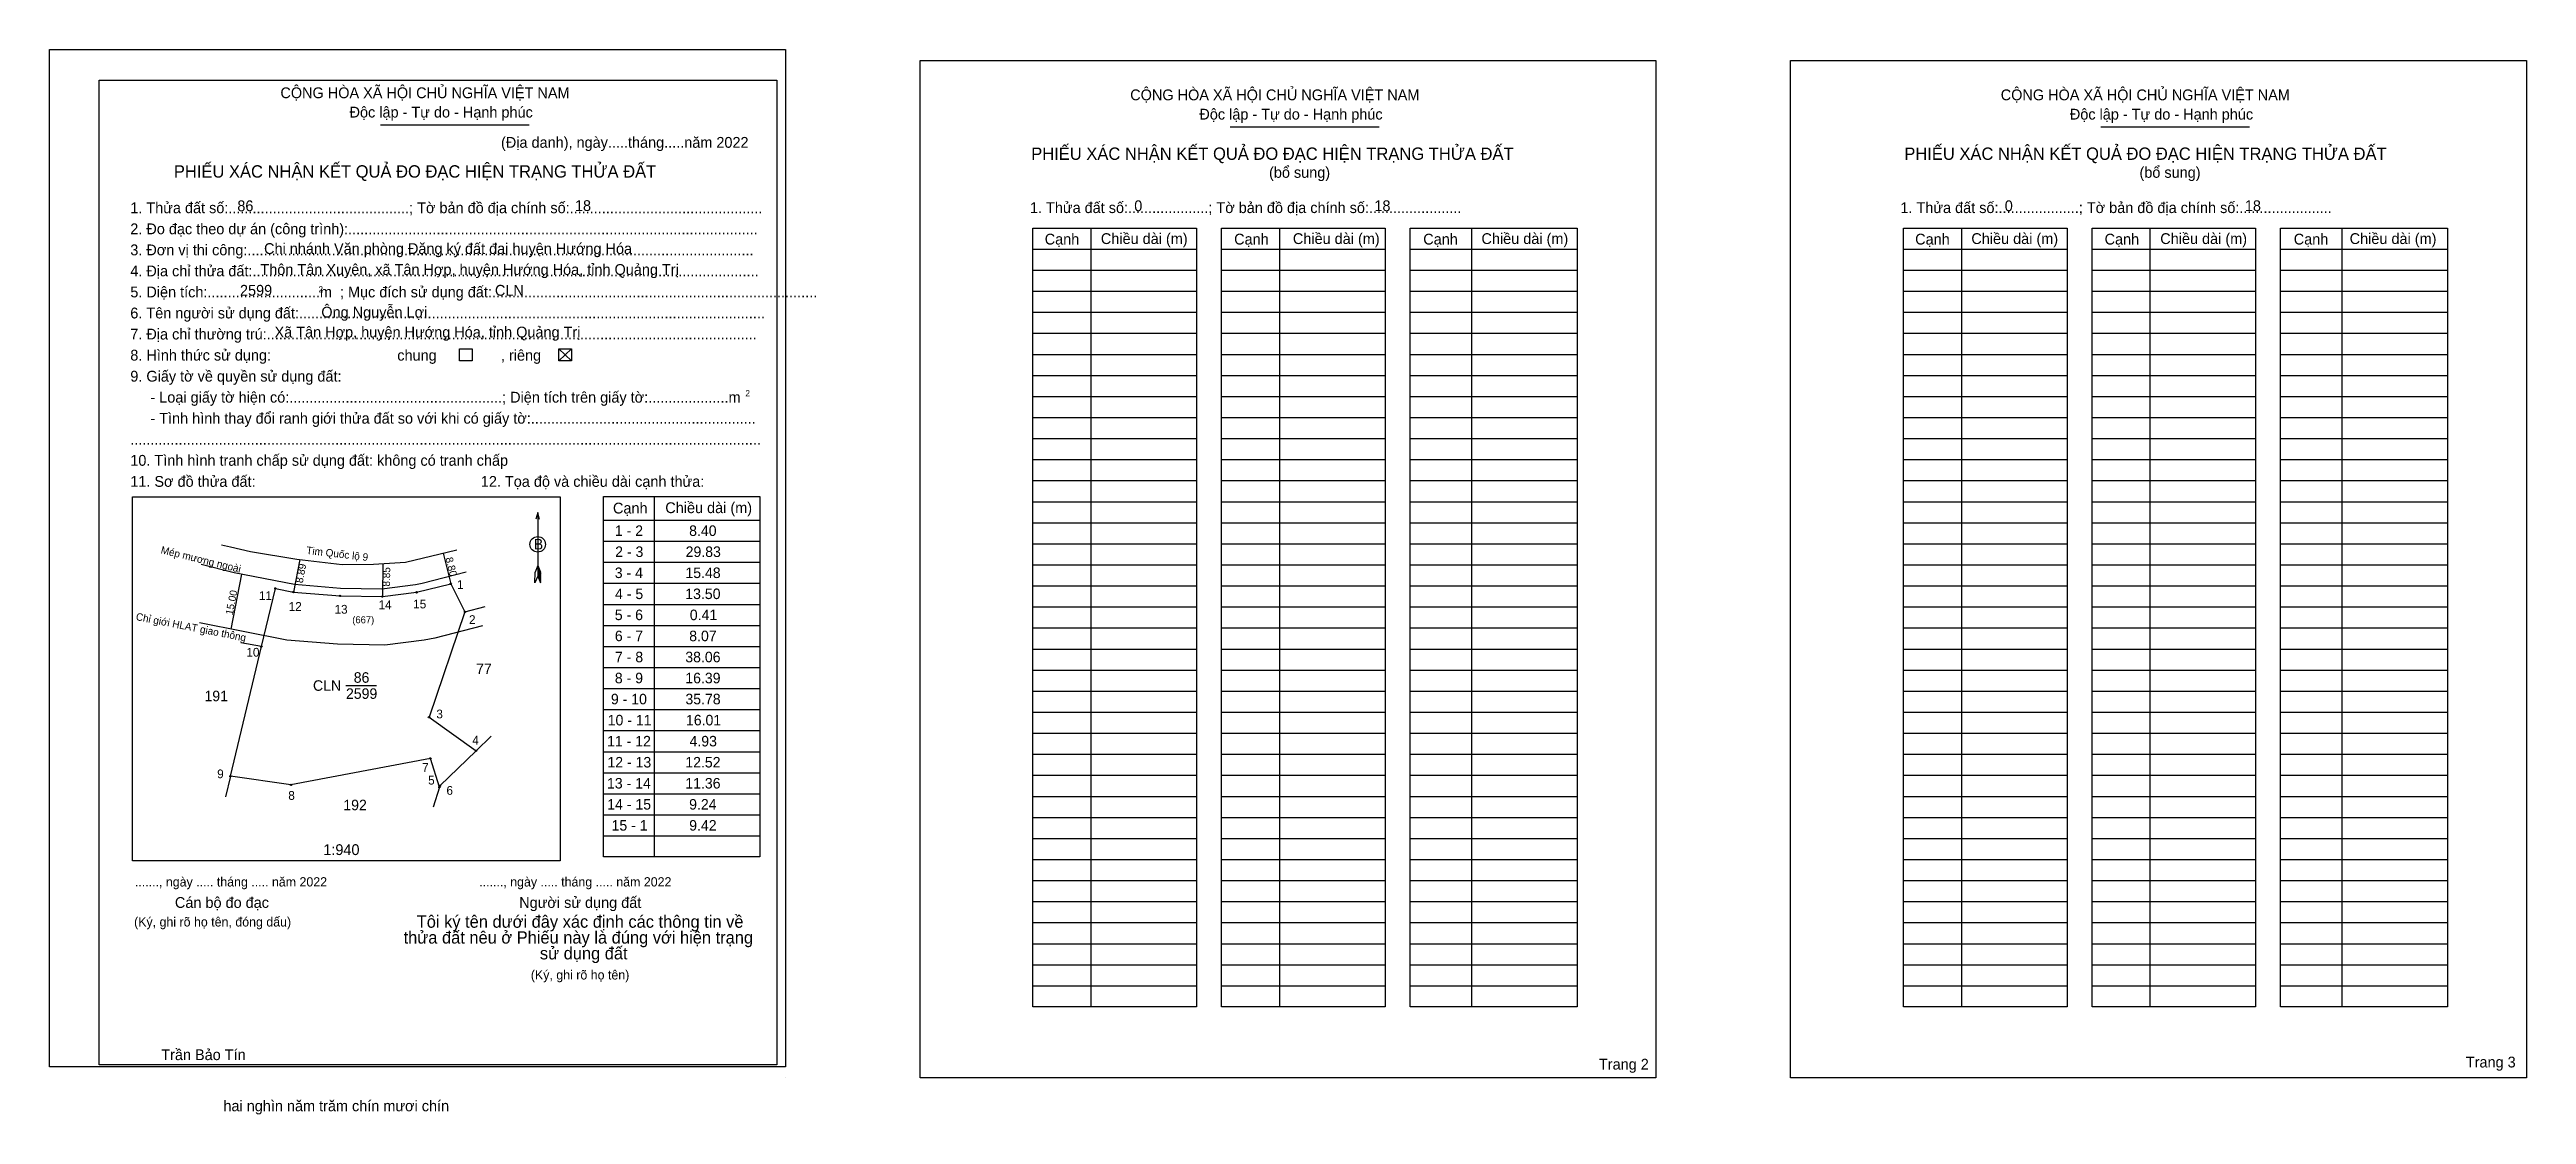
# Model space of a CAD drawing. Extents: x 552580 to 553244, y 1839685 to 1839971.
import ezdxf

# ---------------------------------------------------------------- set-up
doc = ezdxf.new("R2010")
doc.units = 0
for name, color, linetype in [('Level 1', 7, 'Continuous'), ('Level 10', 7, 'Continuous'), ('Level 11', 7, 'Continuous'), ('Level 13', 7, 'Continuous'), ('Level 2', 7, 'Continuous'), ('Level 22', 7, 'Continuous'), ('Level 27', 7, 'Continuous'), ('Level 3', 7, 'Continuous'), ('Level 36', 7, 'Continuous'), ('Level 48', 7, 'Continuous'), ('Level 5', 7, 'Continuous'), ('Level 50', 7, 'Continuous'), ('Level 52', 7, 'Continuous'), ('Level 6', 7, 'Continuous'), ('Level 9', 7, 'Continuous')]:
    doc.layers.add(name, color=color, linetype=linetype)

msp = doc.modelspace()

# ---------------------------------------------------------------- linework, layer by layer
at = {"layer": 'Level 1'}
for p, q in [((552579.93, 1839967.62), (552579.93, 1839967.62)), ((552813.21, 1839967.62), (552813.21, 1839967.62)), ((552668.61, 1839950.32), (552708.5, 1839950.32)), ((552896.36, 1839949.78), (552936.25, 1839949.78)), ((553129.65, 1839949.78), (553169.53, 1839949.78)), ((552859.01, 1839922.66), (552859.01, 1839713.82)), ((552909.54, 1839922.66), (552909.54, 1839713.82)), ((552961.02, 1839922.66), (552961.02, 1839713.82)), ((553092.3, 1839922.66), (553092.3, 1839713.82)), ((553142.83, 1839922.66), (553142.83, 1839713.82)), ((553194.3, 1839922.66), (553194.3, 1839713.82)), ((552843.49, 1839917.01), (552887.33, 1839917.01)), ((552894.02, 1839917.01), (552937.86, 1839917.01)), ((552944.55, 1839917.01), (552989.33, 1839917.01)), ((553076.78, 1839917.01), (553120.62, 1839917.01)), ((553127.31, 1839917.01), (553171.15, 1839917.01)), ((553177.84, 1839917.01), (553222.62, 1839917.01)), ((552843.49, 1839911.37), (552887.33, 1839911.37)), ((552894.02, 1839911.37), (552937.86, 1839911.37)), ((552944.55, 1839911.37), (552989.33, 1839911.37)), ((553076.78, 1839911.37), (553120.62, 1839911.37)), ((553127.31, 1839911.37), (553171.15, 1839911.37)), ((553177.84, 1839911.37), (553222.62, 1839911.37)), ((552843.49, 1839905.73), (552887.33, 1839905.73)), ((552894.02, 1839905.73), (552937.86, 1839905.73)), ((552944.55, 1839905.73), (552989.33, 1839905.73)), ((553076.78, 1839905.73), (553120.62, 1839905.73)), ((553127.31, 1839905.73), (553171.15, 1839905.73)), ((553177.84, 1839905.73), (553222.62, 1839905.73)), ((552843.49, 1839900.08), (552887.33, 1839900.08)), ((552843.49, 1839894.44), (552887.33, 1839894.44)), ((552894.02, 1839900.08), (552937.86, 1839900.08)), ((552894.02, 1839894.44), (552937.86, 1839894.44)), ((552944.55, 1839900.08), (552989.33, 1839900.08)), ((552944.55, 1839894.44), (552989.33, 1839894.44)), ((553076.78, 1839900.08), (553120.62, 1839900.08)), ((553076.78, 1839894.44), (553120.62, 1839894.44)), ((553127.31, 1839900.08), (553171.15, 1839900.08)), ((553127.31, 1839894.44), (553171.15, 1839894.44)), ((553177.84, 1839900.08), (553222.62, 1839900.08)), ((553177.84, 1839894.44), (553222.62, 1839894.44)), ((552716.41, 1839890.26), (552719.8, 1839887.1)), ((552716.41, 1839887.1), (552719.8, 1839890.26)), ((552843.49, 1839888.79), (552887.33, 1839888.79)), ((552894.02, 1839888.79), (552937.86, 1839888.79)), ((552944.55, 1839888.79), (552989.33, 1839888.79)), ((553076.78, 1839888.79), (553120.62, 1839888.79)), ((553127.31, 1839888.79), (553171.15, 1839888.79)), ((553177.84, 1839888.79), (553222.62, 1839888.79)), ((552843.49, 1839883.15), (552887.33, 1839883.15)), ((552894.02, 1839883.15), (552937.86, 1839883.15)), ((552944.55, 1839883.15), (552989.33, 1839883.15)), ((553076.78, 1839883.15), (553120.62, 1839883.15)), ((553127.31, 1839883.15), (553171.15, 1839883.15)), ((553177.84, 1839883.15), (553222.62, 1839883.15)), ((552843.49, 1839877.5), (552887.33, 1839877.5)), ((552894.02, 1839877.5), (552937.86, 1839877.5)), ((552944.55, 1839877.5), (552989.33, 1839877.5)), ((553076.78, 1839877.5), (553120.62, 1839877.5)), ((553127.31, 1839877.5), (553171.15, 1839877.5)), ((553177.84, 1839877.5), (553222.62, 1839877.5)), ((552843.49, 1839871.86), (552887.33, 1839871.86)), ((552894.02, 1839871.86), (552937.86, 1839871.86)), ((552944.55, 1839871.86), (552989.33, 1839871.86)), ((553076.78, 1839871.86), (553120.62, 1839871.86)), ((553127.31, 1839871.86), (553171.15, 1839871.86)), ((553177.84, 1839871.86), (553222.62, 1839871.86)), ((552843.49, 1839866.22), (552887.33, 1839866.22)), ((552894.02, 1839866.22), (552937.86, 1839866.22)), ((552944.55, 1839866.22), (552989.33, 1839866.22)), ((553076.78, 1839866.22), (553120.62, 1839866.22)), ((553127.31, 1839866.22), (553171.15, 1839866.22)), ((553177.84, 1839866.22), (553222.62, 1839866.22)), ((552843.49, 1839860.57), (552887.33, 1839860.57)), ((552843.49, 1839854.93), (552887.33, 1839854.93)), ((552894.02, 1839860.57), (552937.86, 1839860.57)), ((552894.02, 1839854.93), (552937.86, 1839854.93)), ((552944.55, 1839860.57), (552989.33, 1839860.57)), ((552944.55, 1839854.93), (552989.33, 1839854.93)), ((553076.78, 1839860.57), (553120.62, 1839860.57)), ((553076.78, 1839854.93), (553120.62, 1839854.93)), ((553127.31, 1839860.57), (553171.15, 1839860.57)), ((553127.31, 1839854.93), (553171.15, 1839854.93)), ((553177.84, 1839860.57), (553222.62, 1839860.57)), ((553177.84, 1839854.93), (553222.62, 1839854.93)), ((552602.14, 1839850.61), (552602.14, 1839850.61)), ((552741.93, 1839850.64), (552741.93, 1839754.02)), ((552843.49, 1839849.28), (552887.33, 1839849.28)), ((552894.02, 1839849.28), (552937.86, 1839849.28)), ((552944.55, 1839849.28), (552989.33, 1839849.28)), ((553076.78, 1839849.28), (553120.62, 1839849.28)), ((553127.31, 1839849.28), (553171.15, 1839849.28)), ((553177.84, 1839849.28), (553222.62, 1839849.28)), ((552710.75, 1839846.39), (552710.75, 1839829.31)), ((552728.39, 1839844.33), (552770.25, 1839844.33)), ((552843.49, 1839843.64), (552887.33, 1839843.64)), ((552894.02, 1839843.64), (552937.86, 1839843.64)), ((552944.55, 1839843.64), (552989.33, 1839843.64)), ((553076.78, 1839843.64), (553120.62, 1839843.64)), ((553127.31, 1839843.64), (553171.15, 1839843.64)), ((553177.84, 1839843.64), (553222.62, 1839843.64)), ((552728.39, 1839838.69), (552770.25, 1839838.69)), ((552843.49, 1839837.99), (552887.33, 1839837.99)), ((552894.02, 1839837.99), (552937.86, 1839837.99)), ((552944.55, 1839837.99), (552989.33, 1839837.99)), ((553076.78, 1839837.99), (553120.62, 1839837.99)), ((553127.31, 1839837.99), (553171.15, 1839837.99)), ((553177.84, 1839837.99), (553222.62, 1839837.99)), ((552710, 1839827.57), (552710.03, 1839830.4)), ((552710.75, 1839829.31), (552710, 1839827.57)), ((552710.75, 1839832.14), (552710.03, 1839830.4)), ((552710.75, 1839832.14), (552711.47, 1839830.4)), ((552710.75, 1839831.89), (552711.47, 1839830.14)), ((552710.75, 1839831.65), (552711.47, 1839829.9)), ((552710.75, 1839831.4), (552711.48, 1839829.64)), ((552710.75, 1839831.15), (552711.48, 1839829.39)), ((552710.75, 1839830.9), (552711.48, 1839829.13)), ((552710.75, 1839830.66), (552711.48, 1839828.88)), ((552710.75, 1839830.41), (552711.49, 1839828.63)), ((552710.75, 1839830.17), (552711.49, 1839828.37)), ((552710.75, 1839829.92), (552711.49, 1839828.12)), ((552710.75, 1839829.68), (552711.5, 1839827.87)), ((552710.75, 1839829.31), (552711.5, 1839827.57)), ((552711.5, 1839827.57), (552711.47, 1839830.4)), ((552728.39, 1839833.04), (552770.25, 1839833.04)), ((552843.49, 1839832.35), (552887.33, 1839832.35)), ((552894.02, 1839832.35), (552937.86, 1839832.35)), ((552944.55, 1839832.35), (552989.33, 1839832.35)), ((553076.78, 1839832.35), (553120.62, 1839832.35)), ((553127.31, 1839832.35), (553171.15, 1839832.35)), ((553177.84, 1839832.35), (553222.62, 1839832.35)), ((552728.39, 1839827.4), (552770.25, 1839827.4)), ((552728.39, 1839821.76), (552770.25, 1839821.76)), ((552843.49, 1839826.71), (552887.33, 1839826.71)), ((552843.49, 1839821.06), (552887.33, 1839821.06)), ((552894.02, 1839826.71), (552937.86, 1839826.71)), ((552894.02, 1839821.06), (552937.86, 1839821.06)), ((552944.55, 1839826.71), (552989.33, 1839826.71)), ((552944.55, 1839821.06), (552989.33, 1839821.06)), ((553076.78, 1839826.71), (553120.62, 1839826.71)), ((553076.78, 1839821.06), (553120.62, 1839821.06)), ((553127.31, 1839826.71), (553171.15, 1839826.71)), ((553127.31, 1839821.06), (553171.15, 1839821.06)), ((553177.84, 1839826.71), (553222.62, 1839826.71)), ((553177.84, 1839821.06), (553222.62, 1839821.06)), ((552728.39, 1839816.11), (552770.25, 1839816.11)), ((552843.49, 1839815.42), (552887.33, 1839815.42)), ((552894.02, 1839815.42), (552937.86, 1839815.42)), ((552944.55, 1839815.42), (552989.33, 1839815.42)), ((553076.78, 1839815.42), (553120.62, 1839815.42)), ((553127.31, 1839815.42), (553171.15, 1839815.42)), ((553177.84, 1839815.42), (553222.62, 1839815.42)), ((552728.39, 1839810.47), (552770.25, 1839810.47)), ((552843.49, 1839809.77), (552887.33, 1839809.77)), ((552894.02, 1839809.77), (552937.86, 1839809.77)), ((552944.55, 1839809.77), (552989.33, 1839809.77)), ((553076.78, 1839809.77), (553120.62, 1839809.77)), ((553127.31, 1839809.77), (553171.15, 1839809.77)), ((553177.84, 1839809.77), (553222.62, 1839809.77)), ((552728.39, 1839804.82), (552770.25, 1839804.82)), ((552843.49, 1839804.13), (552887.33, 1839804.13)), ((552894.02, 1839804.13), (552937.86, 1839804.13)), ((552944.55, 1839804.13), (552989.33, 1839804.13)), ((553076.78, 1839804.13), (553120.62, 1839804.13)), ((553127.31, 1839804.13), (553171.15, 1839804.13)), ((553177.84, 1839804.13), (553222.62, 1839804.13)), ((552728.39, 1839799.18), (552770.25, 1839799.18)), ((552843.49, 1839798.48), (552887.33, 1839798.48)), ((552894.02, 1839798.48), (552937.86, 1839798.48)), ((552944.55, 1839798.48), (552989.33, 1839798.48)), ((553076.78, 1839798.48), (553120.62, 1839798.48)), ((553127.31, 1839798.48), (553171.15, 1839798.48)), ((553177.84, 1839798.48), (553222.62, 1839798.48)), ((552728.39, 1839793.53), (552770.25, 1839793.53)), ((552728.39, 1839787.89), (552770.25, 1839787.89)), ((552843.49, 1839792.84), (552887.33, 1839792.84)), ((552894.02, 1839792.84), (552937.86, 1839792.84)), ((552944.55, 1839792.84), (552989.33, 1839792.84)), ((553076.78, 1839792.84), (553120.62, 1839792.84)), ((553127.31, 1839792.84), (553171.15, 1839792.84)), ((553177.84, 1839792.84), (553222.62, 1839792.84)), ((552728.39, 1839782.25), (552770.25, 1839782.25)), ((552843.49, 1839787.2), (552887.33, 1839787.2)), ((552843.49, 1839781.55), (552887.33, 1839781.55)), ((552894.02, 1839787.2), (552937.86, 1839787.2)), ((552894.02, 1839781.55), (552937.86, 1839781.55)), ((552944.55, 1839787.2), (552989.33, 1839787.2)), ((552944.55, 1839781.55), (552989.33, 1839781.55)), ((553076.78, 1839787.2), (553120.62, 1839787.2)), ((553076.78, 1839781.55), (553120.62, 1839781.55)), ((553127.31, 1839787.2), (553171.15, 1839787.2)), ((553127.31, 1839781.55), (553171.15, 1839781.55)), ((553177.84, 1839787.2), (553222.62, 1839787.2)), ((553177.84, 1839781.55), (553222.62, 1839781.55)), ((552728.39, 1839776.6), (552770.25, 1839776.6)), ((552843.49, 1839775.91), (552887.33, 1839775.91)), ((552894.02, 1839775.91), (552937.86, 1839775.91)), ((552944.55, 1839775.91), (552989.33, 1839775.91)), ((553076.78, 1839775.91), (553120.62, 1839775.91)), ((553127.31, 1839775.91), (553171.15, 1839775.91)), ((553177.84, 1839775.91), (553222.62, 1839775.91)), ((552728.39, 1839770.96), (552770.25, 1839770.96)), ((552843.49, 1839770.26), (552887.33, 1839770.26)), ((552894.02, 1839770.26), (552937.86, 1839770.26)), ((552944.55, 1839770.26), (552989.33, 1839770.26)), ((553076.78, 1839770.26), (553120.62, 1839770.26)), ((553127.31, 1839770.26), (553171.15, 1839770.26)), ((553177.84, 1839770.26), (553222.62, 1839770.26)), ((552728.39, 1839765.31), (552770.25, 1839765.31)), ((552843.49, 1839764.62), (552887.33, 1839764.62)), ((552894.02, 1839764.62), (552937.86, 1839764.62)), ((552944.55, 1839764.62), (552989.33, 1839764.62)), ((553076.78, 1839764.62), (553120.62, 1839764.62)), ((553127.31, 1839764.62), (553171.15, 1839764.62)), ((553177.84, 1839764.62), (553222.62, 1839764.62)), ((552728.39, 1839759.67), (552770.25, 1839759.67)), ((552843.49, 1839758.97), (552887.33, 1839758.97)), ((552894.02, 1839758.97), (552937.86, 1839758.97)), ((552944.55, 1839758.97), (552989.33, 1839758.97)), ((553076.78, 1839758.97), (553120.62, 1839758.97)), ((553127.31, 1839758.97), (553171.15, 1839758.97)), ((553177.84, 1839758.97), (553222.62, 1839758.97)), ((552716.78, 1839752.94), (552716.78, 1839752.94)), ((552843.49, 1839753.33), (552887.33, 1839753.33)), ((552894.02, 1839753.33), (552937.86, 1839753.33)), ((552944.55, 1839753.33), (552989.33, 1839753.33)), ((553076.78, 1839753.33), (553120.62, 1839753.33)), ((553127.31, 1839753.33), (553171.15, 1839753.33)), ((553177.84, 1839753.33), (553222.62, 1839753.33)), ((552843.49, 1839747.69), (552887.33, 1839747.69)), ((552843.49, 1839742.04), (552887.33, 1839742.04)), ((552894.02, 1839747.69), (552937.86, 1839747.69)), ((552894.02, 1839742.04), (552937.86, 1839742.04)), ((552944.55, 1839747.69), (552989.33, 1839747.69)), ((552944.55, 1839742.04), (552989.33, 1839742.04)), ((553076.78, 1839747.69), (553120.62, 1839747.69)), ((553076.78, 1839742.04), (553120.62, 1839742.04)), ((553127.31, 1839747.69), (553171.15, 1839747.69)), ((553127.31, 1839742.04), (553171.15, 1839742.04)), ((553177.84, 1839747.69), (553222.62, 1839747.69)), ((553177.84, 1839742.04), (553222.62, 1839742.04)), ((552843.49, 1839736.4), (552887.33, 1839736.4)), ((552894.02, 1839736.4), (552937.86, 1839736.4)), ((552944.55, 1839736.4), (552989.33, 1839736.4)), ((553076.78, 1839736.4), (553120.62, 1839736.4)), ((553127.31, 1839736.4), (553171.15, 1839736.4)), ((553177.84, 1839736.4), (553222.62, 1839736.4)), ((552843.49, 1839730.75), (552887.33, 1839730.75)), ((552894.02, 1839730.75), (552937.86, 1839730.75)), ((552944.55, 1839730.75), (552989.33, 1839730.75)), ((553076.78, 1839730.75), (553120.62, 1839730.75)), ((553127.31, 1839730.75), (553171.15, 1839730.75)), ((553177.84, 1839730.75), (553222.62, 1839730.75)), ((552843.49, 1839725.11), (552887.33, 1839725.11)), ((552894.02, 1839725.11), (552937.86, 1839725.11)), ((552944.55, 1839725.11), (552989.33, 1839725.11)), ((553076.78, 1839725.11), (553120.62, 1839725.11)), ((553127.31, 1839725.11), (553171.15, 1839725.11)), ((553177.84, 1839725.11), (553222.62, 1839725.11)), ((552843.49, 1839719.46), (552887.33, 1839719.46)), ((552894.02, 1839719.46), (552937.86, 1839719.46)), ((552944.55, 1839719.46), (552989.33, 1839719.46)), ((553076.78, 1839719.46), (553120.62, 1839719.46)), ((553127.31, 1839719.46), (553171.15, 1839719.46)), ((553177.84, 1839719.46), (553222.62, 1839719.46)), ((552777.17, 1839694.82), (552777.17, 1839694.82)), ((553010.45, 1839694.82), (553010.45, 1839694.82))]:
    msp.add_line(p, q, dxfattribs=at)
for points in [[(552843.49, 1839922.66), (552887.33, 1839922.66), (552887.33, 1839713.82), (552843.49, 1839713.82)], [(552894.02, 1839922.66), (552937.86, 1839922.66), (552937.86, 1839713.82), (552894.02, 1839713.82)], [(552944.55, 1839922.66), (552989.33, 1839922.66), (552989.33, 1839713.82), (552944.55, 1839713.82)], [(553076.78, 1839922.66), (553120.62, 1839922.66), (553120.62, 1839713.82), (553076.78, 1839713.82)], [(553127.31, 1839922.66), (553171.15, 1839922.66), (553171.15, 1839713.82), (553127.31, 1839713.82)], [(553177.84, 1839922.66), (553222.62, 1839922.66), (553222.62, 1839713.82), (553177.84, 1839713.82)], [(552602.14, 1839850.61), (552716.78, 1839850.61), (552716.78, 1839752.94), (552602.14, 1839752.94)], [(552728.39, 1839850.64), (552770.25, 1839850.64), (552770.25, 1839754.02), (552728.39, 1839754.02)]]:
    msp.add_lwpolyline(points, close=True, dxfattribs=at)
msp.add_lwpolyline([(552711.24, 1839844.57), (552710.75, 1839846.39), (552710.26, 1839844.57)], dxfattribs=at)
msp.add_circle((552710.75, 1839837.85), 2.08, dxfattribs=at)
at = {"layer": 'Level 10'}
for p, q in [((552636.72, 1839810.44), (552640.45, 1839826.01)), ((552640.45, 1839826.01), (552645.29, 1839825.05)), ((552645.29, 1839825.05), (552657.77, 1839824.03)), ((552657.77, 1839824.03), (552669.12, 1839823.86)), ((552669.12, 1839823.86), (552678.29, 1839824.98)), ((552678.29, 1839824.98), (552687.43, 1839827.23)), ((552687.43, 1839827.23), (552691.23, 1839819.74)), ((552691.23, 1839819.74), (552681.63, 1839791.49)), ((552628.39, 1839775.65), (552636.72, 1839810.44)), ((552681.63, 1839791.49), (552694.24, 1839782.51)), ((552694.24, 1839782.51), (552684.54, 1839773.12)), ((552644.61, 1839773.33), (552628.39, 1839775.65)), ((552682.01, 1839780.43), (552644.61, 1839773.33)), ((552684.41, 1839772.72), (552682.01, 1839780.43)), ((552684.54, 1839773.12), (552684.41, 1839772.72))]:
    msp.add_line(p, q, dxfattribs=at)
at = {"layer": 'Level 11'}
for centre in [(552640.45, 1839826.01), (552645.29, 1839825.05), (552657.77, 1839824.03), (552669.12, 1839823.86), (552678.29, 1839824.98), (552687.43, 1839827.23), (552687.43, 1839827.23), (552691.23, 1839819.74), (552636.72, 1839810.44), (552681.63, 1839791.49), (552694.24, 1839782.51), (552628.39, 1839775.65), (552682.01, 1839780.43), (552644.61, 1839773.33), (552684.41, 1839772.72), (552684.54, 1839773.12)]:
    msp.add_circle(centre, 0.188, dxfattribs=at)
at = {"layer": 'Level 2'}
for points in [[(552579.93, 1839970.54), (552777.16, 1839970.54), (552777.16, 1839697.73), (552579.93, 1839697.73)], [(552813.21, 1839967.62), (553010.45, 1839967.62), (553010.45, 1839694.82), (552813.21, 1839694.82)], [(553046.5, 1839967.62), (553243.74, 1839967.62), (553243.74, 1839694.82), (553046.5, 1839694.82)]]:
    msp.add_lwpolyline(points, close=True, dxfattribs=at)
at = {"layer": 'Level 22'}
for p, q in [((552613.19, 1839834.23), (552613.19, 1839834.23)), ((552629.44, 1839830.23), (552620.53, 1839832.42)), ((552645.56, 1839827.04), (552629.44, 1839830.23)), ((552691.54, 1839830.35), (552679.78, 1839827.32)), ((552657.86, 1839826.03), (552645.56, 1839827.04)), ((552669.02, 1839825.86), (552657.86, 1839826.03)), ((552677.97, 1839826.95), (552669.02, 1839825.86)), ((552679.78, 1839827.32), (552677.97, 1839826.95))]:
    msp.add_line(p, q, dxfattribs=at)
at = {"layer": 'Level 27'}
for p, q in [((552691.23, 1839819.74), (552696.7, 1839821.14)), ((552636.72, 1839810.44), (552631.17, 1839811.46)), ((552694.24, 1839782.51), (552698.29, 1839786.44)), ((552628.39, 1839775.65), (552627.08, 1839770.16)), ((552684.41, 1839772.72), (552682.7, 1839767.35))]:
    msp.add_line(p, q, dxfattribs=at)
at = {"layer": 'Level 3'}
msp.add_lwpolyline([(552593.26, 1839962.36), (552774.82, 1839962.36), (552774.82, 1839698.24), (552593.26, 1839698.24)], close=True, dxfattribs=at)
at = {"layer": 'Level 36'}
msp.add_lwpolyline([(552626.04, 1839837.76), (552628.43, 1839837.2), (552633.81, 1839835.92), (552646.24, 1839833.86), (552658.35, 1839832.44), (552666.77, 1839832.54), (552675.33, 1839833.1), (552689.08, 1839836.36)], dxfattribs=at)
at = {"layer": 'Level 5'}
for p, q in [((552685.4, 1839835.49), (552687.43, 1839827.23)), ((552631.4, 1839829.84), (552628.49, 1839815.12)), ((552647.01, 1839833.77), (552645.29, 1839825.05)), ((552669.26, 1839832.7), (552669.12, 1839823.86))]:
    msp.add_line(p, q, dxfattribs=at)
at = {"layer": 'Level 50'}
for points in [[(552689.76, 1839890.26), (552693.15, 1839890.26), (552693.15, 1839887.1), (552689.76, 1839887.1)], [(552716.41, 1839890.26), (552719.8, 1839890.26), (552719.8, 1839887.1), (552716.41, 1839887.1)]]:
    msp.add_lwpolyline(points, close=True, dxfattribs=at)
msp.add_lwpolyline([(552695.99, 1839816.01), (552683.14, 1839812.7), (552680.37, 1839812.14), (552669.82, 1839810.84), (552657.14, 1839811.04), (552643.49, 1839812.16), (552620.1, 1839816.78)], dxfattribs=at)
at = {"layer": 'Level 9'}
msp.add_line((552659.37, 1839799.98), (552667.54, 1839799.98), dxfattribs=at)

# ---------------------------------------------------------------- texts
at = {"layer": 'Level 1'}
for s, height, p in [('CỘNG HÒA XÃ HỘI CHỦ NGHĨA VIỆT NAM', 2.8972, (552641.8, 1839957.48)), ('CỘNG HÒA XÃ HỘI CHỦ NGHĨA VIỆT NAM', 2.8972, (552869.55, 1839956.93)), ('CỘNG HÒA XÃ HỘI CHỦ NGHĨA VIỆT NAM', 2.8972, (553102.84, 1839956.93)), ('Độc lập - Tự do - Hạnh phúc', 2.8972, (552660.33, 1839952.3)), ('Độc lập - Tự do - Hạnh phúc', 2.8972, (552888.08, 1839951.75)), ('Độc lập - Tự do - Hạnh phúc', 2.8972, (553121.37, 1839951.75)), ('(Địa danh), ngày.....tháng.....năm 2022', 2.8972, (552700.92, 1839944.19)), ('PHIẾU XÁC NHẬN KẾT QUẢ ĐO ĐẠC HIỆN TRẠNG THỬA ĐẤT', 3.3115, (552613.25, 1839936.19)), ('PHIẾU XÁC NHẬN KẾT QUẢ ĐO ĐẠC HIỆN TRẠNG THỬA ĐẤT', 3.3115, (552843.02, 1839940.95)), ('PHIẾU XÁC NHẬN KẾT QUẢ ĐO ĐẠC HIỆN TRẠNG THỬA ĐẤT', 3.3115, (553077, 1839940.95)), ('(bổ sung)', 2.897, (552906.75, 1839936.14)), ('(bổ sung)', 2.897, (553140.03, 1839936.14)), ('1. Thửa đất số:.............................................; Tờ bản đồ địa chính số:................................................', 2.89723, (552601.57, 1839926.65)), ('1. Thửa đất số:....................; Tờ bản đồ địa chính số:.......................', 2.8972, (552842.68, 1839926.68)), ('1. Thửa đất số:....................; Tờ bản đồ địa chính số:.......................', 2.8972, (553075.96, 1839926.68)), ('2. Đo đạc theo dự án (công trình):......................................................................................................', 2.89723, (552601.57, 1839921)), ('Cạnh', 2.897, (552846.63, 1839918.24)), ('Chiều dài (m)', 2.8972, (552861.68, 1839918.38)), ('Cạnh', 2.897, (552897.4, 1839918.24)), ('Chiều dài (m)', 2.8972, (552913.14, 1839918.38)), ('Cạnh', 2.897, (552948.08, 1839918.24)), ('Chiều dài (m)', 2.8972, (552963.68, 1839918.38)), ('Cạnh', 2.897, (553079.91, 1839918.24)), ('Chiều dài (m)', 2.8972, (553094.97, 1839918.38)), ('Cạnh', 2.897, (553130.68, 1839918.24)), ('Chiều dài (m)', 2.8972, (553145.6, 1839918.38)), ('Cạnh', 2.897, (553181.37, 1839918.24)), ('Chiều dài (m)', 2.8972, (553196.36, 1839918.38)), ('3. Đơn vị thi công:..............................................................................................................................', 2.89723, (552601.57, 1839915.36)), ('Chi nhánh Văn phòng Đăng ký đất đai huyện Hướng Hóa', 2.8972, (552637.42, 1839915.71)), ('4. Địa chỉ thửa đất:..............................................................................................................................', 2.89723, (552601.57, 1839909.71)), ('5. Diện tích:............................m  ; Mục đích sử dụng đất:.................................................................................', 2.89723, (552601.57, 1839904.07)), ('6. Tên người sử dụng đất:....................................................................................................................', 2.89723, (552601.57, 1839898.43)), ('2', 1.66, (552651.99, 1839905.39)), ('7. Địa chỉ thường trú:..........................................................................................................................', 2.89723, (552601.57, 1839892.78)), ('chung                , riêng', 2.8972, (552673.12, 1839887.11)), ('9. Giấy tờ về quyền sử dụng đất:', 2.8972, (552601.57, 1839881.49)), ('     - Loại giấy tờ hiện có:.....................................................; Diện tích trên giấy tờ:....................m', 2.89723, (552601.57, 1839875.85)), ('2', 1.66, (552766.41, 1839877.54)), ('     - Tình hình thay đổi ranh giới thửa đất so với khi có giấy tờ:........................................................', 2.89723, (552601.57, 1839870.2)), ('10. Tình hình tranh chấp sử dụng đất: không có tranh chấp', 2.8972, (552601.57, 1839858.92)), ('.............................................................................................................................................................', 2.89723, (552601.57, 1839864.56)), ('11. Sơ đồ thửa đất:', 2.8972, (552601.57, 1839853.27)), ('12. Tọa độ và chiều dài cạnh thửa:', 2.8972, (552695.51, 1839853.27)), ('Cạnh', 2.897, (552730.93, 1839846.12)), ('Chiều dài (m)', 2.8972, (552744.95, 1839846.22)), ('B', 2.82, (552709.71, 1839836.48)), ('......., ngày ..... tháng ..... năm 2022', 2.4835, (552602.8, 1839746.1)), ('......., ngày ..... tháng ..... năm 2022', 2.4835, (552695.08, 1839746.1)), ('Cán bộ đo đạc', 2.8972, (552613.53, 1839740.36)), ('Người sử dụng đất', 2.8972, (552705.8, 1839740.36)), ('(Ký, ghi rõ họ tên, đóng dấu)', 2.4835, (552602.58, 1839735.37)), ('Tôi ký tên dưới đây xác định các thông tin về', 3.2923, (552678.33, 1839735.04)), ('thửa đất nêu ở Phiếu này là đúng với hiện trạng', 3.2923, (552674.81, 1839730.79)), ('sử dụng đất', 3.2923, (552711.34, 1839726.55)), ('(Ký, ghi rõ họ tên)', 2.4835, (552708.91, 1839721.16)), ('Trần Bảo Tín', 2.8972, (552609.87, 1839699.54)), ('Trang 2', 2.897, (552995.17, 1839697)), ('Trang 3', 2.897, (553227.49, 1839697.57))]:
    msp.add_text(s, height=height, dxfattribs=at).set_placement(p)
at = {"layer": 'Level 13'}
for s, height, p in [('(667)', 1.881, (552661.06, 1839816.68)), ('CLN', 2.822, (552650.53, 1839798.57)), ('86', 2.822, (552661.45, 1839800.73)), ('2599', 2.822, (552659.37, 1839796.41))]:
    msp.add_text(s, height=height, dxfattribs=at).set_placement(p)
at = {"layer": 'Level 36'}
for s, p in [('77', (552694.24, 1839803.04)), ('191', (552621.45, 1839795.77)), ('192', (552658.66, 1839766.54))]:
    msp.add_text(s, height=2.822, dxfattribs=at).set_placement(p)
at = {"layer": 'Level 48'}
msp.add_text('8. Hình thức sử dụng:', height=2.8973, dxfattribs=at).set_placement((552601.57, 1839887.14))
at = {"layer": 'Level 5'}
for s, rotation, p in [('Mép mương ngoài', 346.16366, (552609.6, 1839835.48)), ('Tim Quốc lộ 9', 353.32799, (552648.66, 1839835.31)), ('8.80', 283.82801, (552686, 1839834.13)), ('8.89', 78.80742, (552647.77, 1839827.33)), ('8.85', 89.11054, (552671.16, 1839826.51)), ('15.00', 78.8074, (552629.01, 1839818.78)), ('Chỉ giới HLAT giao thông', 348.91396, (552602.94, 1839817.56))]:
    msp.add_text(s, height=2, rotation=rotation, dxfattribs=at).set_placement(p)
at = {"layer": 'Level 52'}
for s, p in [('1 - 2', (552731.43, 1839840.1)), ('8.40', (552751.34, 1839840.1)), ('2 - 3', (552731.51, 1839834.46)), ('29.83', (552750.4, 1839834.46)), ('3 - 4', (552731.41, 1839828.81)), ('15.48', (552750.34, 1839828.81)), ('4 - 5', (552731.48, 1839823.17)), ('13.50', (552750.3, 1839823.17)), ('5 - 6', (552731.42, 1839817.52)), ('6 - 7', (552731.43, 1839811.88)), ('8.07', (552751.36, 1839811.88)), ('0.41', (552751.52, 1839817.52)), ('7 - 8', (552731.46, 1839806.23)), ('38.06', (552750.31, 1839806.23)), ('8 - 9', (552731.43, 1839800.59)), ('16.39', (552750.31, 1839800.59)), ('9 - 10', (552730.37, 1839794.95)), ('35.78', (552750.34, 1839794.95)), ('10 - 11', (552729.51, 1839789.3)), ('16.01', (552750.48, 1839789.3)), ('11 - 12', (552729.34, 1839783.66)), ('4.93', (552751.44, 1839783.66)), ('13 - 14', (552729.33, 1839772.37)), ('12 - 13', (552729.43, 1839778.01)), ('11.36', (552750.31, 1839772.37)), ('12.52', (552750.31, 1839778.01)), ('14 - 15', (552729.39, 1839766.72)), ('9.24', (552751.34, 1839766.72)), ('15 - 1', (552730.55, 1839761.08)), ('9.42', (552751.35, 1839761.08))]:
    msp.add_text(s, height=2.822, dxfattribs=at).set_placement(p)
at = {"layer": 'Level 6'}
for s, height, p in [('86', 2.897, (552630.26, 1839927.18)), ('18', 2.897, (552720.74, 1839927.23)), ('0', 2.9, (552870.63, 1839927.18)), ('18', 2.897, (552934.99, 1839927.2)), ('0', 2.9, (553103.92, 1839927.18)), ('18', 2.897, (553168.27, 1839927.2)), ('2599', 2.897, (552630.97, 1839904.52)), ('Thôn Tân Xuyên, xã Tân Hợp, huyện Hướng Hóa, tỉnh Quảng Trị', 2.8974, (552636.44, 1839910.1)), ('CLN', 2.897, (552699.29, 1839904.52)), ('Ông Nguyễn Lợi', 2.8974, (552652.77, 1839898.67)), ('Xã Tân Hợp, huyện Hướng Hóa, tỉnh Quảng Trị', 2.8974, (552640.23, 1839893.32)), ('1:940', 2.897, (552653.3, 1839754.53)), ('hai nghìn năm trăm chín mươi chín', 2.8974, (552626.53, 1839685.83))]:
    msp.add_text(s, height=height, dxfattribs=at).set_placement(p)
at = {"layer": 'Level 9'}
for s, height, p in [('1', 2.35, (552689.12, 1839825.89)), ('11', 2.352, (552636.03, 1839822.91)), ('12', 2.352, (552644.01, 1839820.01)), ('13', 2.352, (552656.31, 1839819.25)), ('14', 2.352, (552668.1, 1839820.46)), ('15', 2.352, (552677.38, 1839820.67)), ('2', 2.35, (552692.35, 1839816.49)), ('10', 2.352, (552632.68, 1839807.73)), ('3', 2.35, (552683.6, 1839791.18)), ('4', 2.35, (552693.22, 1839784.15)), ('9', 2.35, (552624.85, 1839775.13)), ('7', 2.35, (552679.77, 1839776.83)), ('5', 2.35, (552681.39, 1839773.43)), ('8', 2.35, (552643.91, 1839769.33)), ('6', 2.35, (552686.3, 1839770.69))]:
    msp.add_text(s, height=height, dxfattribs=at).set_placement(p)

doc.saveas('drawing.dxf')
